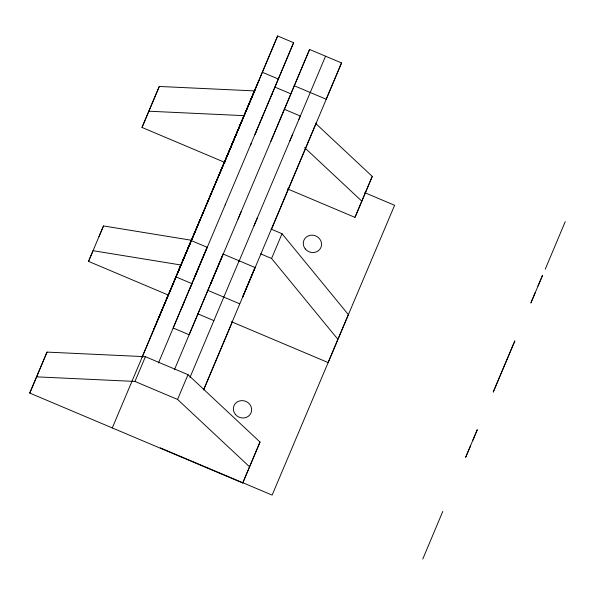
<?xml version="1.0" encoding="UTF-8"?>
<svg xmlns="http://www.w3.org/2000/svg" width="595" height="595" viewBox="0 0 595 595"><rect width="100%" height="100%" fill="white"/><g stroke="black" fill="none" stroke-linecap="round" stroke-linejoin="round"><path stroke-width="0.89" d="M197.763 269.766L194.595 277.203L207.157 247.297L191.181 240.551L178.626 270.457L181.854 262.856M166.987 298.207L166.905 298.407M180.226 266.627L179.757 267.772L180.456 266.144M183.015 260.312L184.026 257.888M220.47 171.658L221.221 169.865M154.202 328.477L154.008 328.938L154.603 327.548M155.392 325.658L155.236 326.038L155.719 324.892M179.326 268.754L178.626 270.457L179.415 268.62M188.875 246.419L188.035 248.42M232.117 144.079L232.273 143.7L231.938 144.488M233.307 141.268L233.5 140.807L233.091 141.751M252.942 94.493L253.939 92.106L184.383 257.04M29.75 393.079L47.027 352.099L145.411 356.695L188.013 374.679L260.008 442.033L253.187 458.262L242.73 483.014L29.75 393.079L47.027 352.099M224.97 162.48L142.004 127.442L159.281 86.461L254.883 90.923M159.281 86.461L142.004 127.442M88.536 261.384L93.036 250.688L181.051 265.02L168.407 295.113L88.536 261.384L103.493 225.936L191.508 240.268M98.993 236.639L103.493 225.936M112.277 427.931L228.502 152.618M142.019 357.312L191.181 240.551M168.095 295.589L154.507 327.748M199.042 222.366L199.548 221.147L199.176 222.032M228.302 153.213L242.187 120.168L157.177 321.255M251.358 98.264L252.243 96.167M274.578 87.978L293.61 42.706L277.634 35.96L249.074 103.701M224.531 162.294L277.634 35.96M158.441 362.987L207.157 247.297M293.61 42.706L254.913 134.5M250.547 145.143L251.268 143.44M255.307 133.815L255.999 132.179M261.852 118.249L262.544 116.613M271.313 95.743L272.071 93.943M174.417 369.733L223.125 254.043L255.076 267.534L242.515 297.433L316.302 122.771M223.125 254.043L210.571 283.949L212.348 279.776M270.889 141.246L309.586 49.452L341.53 62.936L271.461 229.425M290.873 93.95L309.586 49.452M189.939 377.542L239.101 260.788M203.847 389.204L255.076 267.534M242.73 483.014L260.008 442.033M287.407 188.846L354.977 217.376L372.262 176.395L315.737 123.522M372.262 176.395L354.977 217.376M338.6 337.811L348.358 314.591L282.037 233.723L271.112 229.105M422.77 559.04L442.784 511.432M545.236 269.223L565.25 221.615M155.645 325.056L155.816 324.654M182.33 261.614L184.621 256.177M189.455 245.006L196.246 228.919M206.078 205.587L258.966 80.37M159.505 315.96L161.037 312.316M189.106 245.861L190.601 242.314M190.958 241.473L200.679 218.514M201.251 217.16L202.278 214.713M202.731 213.642L204.554 209.306L203.936 210.734M229.819 149.538L219.22 174.61L219.629 173.666M230.109 148.862L231.671 145.158M231.633 145.068L249.26 103.262M231.031 146.667L233.002 141.989M225.178 204.948L274.942 87.115L290.918 93.861L238.03 219.079M253.998 225.825L292.666 134.21M289.914 140.74L325.554 56.198M298.921 119.364L300.326 116.025L284.351 109.279M470.452 445.967L465.826 456.915M244.545 114.679L255.002 89.934M36.57 376.851L134.953 381.44L145.411 356.695M225.505 204.159L173.152 328.001L189.121 334.747L241.154 211.694M182.182 307.05L182.888 305.376M183.952 302.862L184.658 301.189M189.961 288.642L191.017 286.136M191.731 284.462L192.438 282.789M193.494 280.282L194.201 278.609M197.027 271.915L197.733 270.242M249.55 466.785L177.548 399.431L188.013 374.679M238.989 261.339L257.457 217.651M341.53 62.936L326.194 99.231L294.242 85.74M203.594 390.015L232.578 321.426M231.522 321.761L328.135 362.563L337.901 339.343L271.58 258.468L282.037 233.723M472.765 440.441L477.316 429.687L465.602 457.443M531.052 302.558L535.269 292.591M537.999 286.083L542.551 275.329L530.829 303.086M220.782 170.929L220.455 171.702M183.58 258.981L182.985 260.379M188.109 248.249L188.347 247.691M148.824 111.213L244.419 115.675M262.298 72.255L278.274 79.001M364.728 192.661L394.604 205.282L272.131 495.099L160.323 447.879M260.655 253.857L271.58 258.468M175.845 276.846L191.813 283.592M207.789 290.338L239.74 303.829M197.897 313.87L213.873 320.616M134.953 381.44L177.548 399.431M304.603 147.642L361.805 201.147M493.27 391.971L514.809 340.965L493.27 391.971M235.345 414.365A9.245 8.598 22.8 0 0 251.023 412.9A9.245 8.598 22.8 0 0 241.146 400.643A9.245 8.598 22.8 0 0 235.345 414.365M305.257 248.918A9.245 8.598 22.8 0 0 320.936 247.453A9.245 8.598 22.8 0 0 311.059 235.196A9.245 8.598 22.8 0 0 305.257 248.918"/></g></svg>
